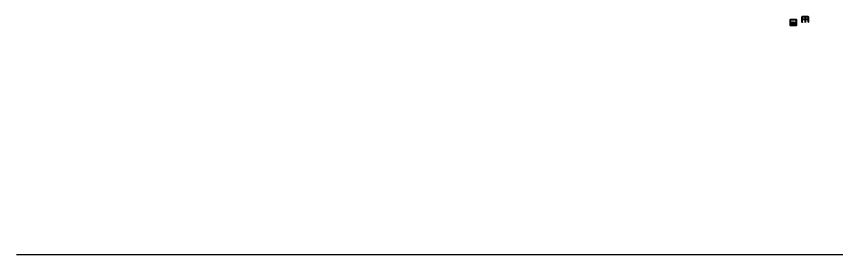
# Model space of a CAD drawing. Header units: millimetres. Extents: x -4815 to 20749, y -4662 to 5111.
# Drawn here: x 1377 to 3062, y 0 to 490 of the extents above; entities that cross this region are included whole.
import ezdxf

# ---------------------------------------------------------------- set-up
doc = ezdxf.new("R2010")
doc.units = ezdxf.units.MM
doc.header["$LTSCALE"] = 10
doc.header["$MEASUREMENT"] = 0
doc.linetypes.add('CENTER2', pattern=[1.125, 0.75, -0.125, 0.125, -0.125])
for name, color, linetype in [('A-ANNO-CNTR', 10, 'CENTER2'), ('A-SECT-___5', 5, 'Continuous'), ('A-TTBL-___3', 3, 'Continuous')]:
    doc.layers.add(name, color=color, linetype=linetype)

msp = doc.modelspace()

# ---------------------------------------------------------------- linework, layer by layer
msp.add_line((1377.2, 0), (20749, 0))
at = {"layer": 'A-ANNO-CNTR', "lineweight": 40, "transparency": 33554687}
for p, q in [((2997.3, 489.2), (2997.3, 477.2)), ((3003.3, 483.2), (2991.3, 483.2))]:
    msp.add_line(p, q, dxfattribs=at)
at = {"layer": 'A-SECT-___5', "lineweight": 40, "transparency": 33554687}
msp.add_lwpolyline([(2991.8, 477, 0.367053), (2990.8, 477.7), (2990.8, 488.7, 0.436603), (2991.8, 489.6), (3002.7, 489.6, 0.436603), (3003.7, 488.7), (3003.7, 477.7, 0.367053), (3002.8, 477, 0.367053)], format="xyb", dxfattribs=at)
at = {"layer": 'A-TTBL-___3', "lineweight": 40, "transparency": 33554687}
msp.add_lwpolyline([(2967, 471.2), (2967, 483.2), (2979, 483.2), (2979, 471.2), (2978.8, 471.2), (2978.8, 477.2), (2978.6, 477.2), (2978.6, 471.2), (2977.3, 471.2), (2977.3, 477.2), (2977.2, 477.2), (2977.2, 471.2), (2975.9, 471.2), (2975.9, 477.2), (2975.8, 477.2), (2975.8, 471.2), (2974.5, 471.2), (2974.5, 477.2), (2974.3, 477.2), (2974.3, 471.2), (2973, 471.2), (2973, 477.2), (2972.9, 477.2), (2972.9, 471.2), (2971.6, 471.2), (2971.6, 477.2), (2971.5, 477.2), (2971.5, 471.2), (2970.1, 471.2), (2970.1, 477.2), (2970, 477.2), (2970, 471.2), (2968.7, 471.2), (2968.7, 477.2), (2968.6, 477.2), (2968.6, 471.2), (2967.3, 471.2), (2967.3, 477.2), (2967.1, 477.2), (2967.1, 471.2)], close=True, dxfattribs=at)
at = {"layer": 'Defpoints', "color": 6, "lineweight": 40, "transparency": 33554687}
for p, q in [((2997.3, 489.2), (2997.3, 477.2)), ((3003.3, 483.2), (2991.3, 483.2))]:
    msp.add_line(p, q, dxfattribs=at)

doc.saveas('drawing.dxf')
